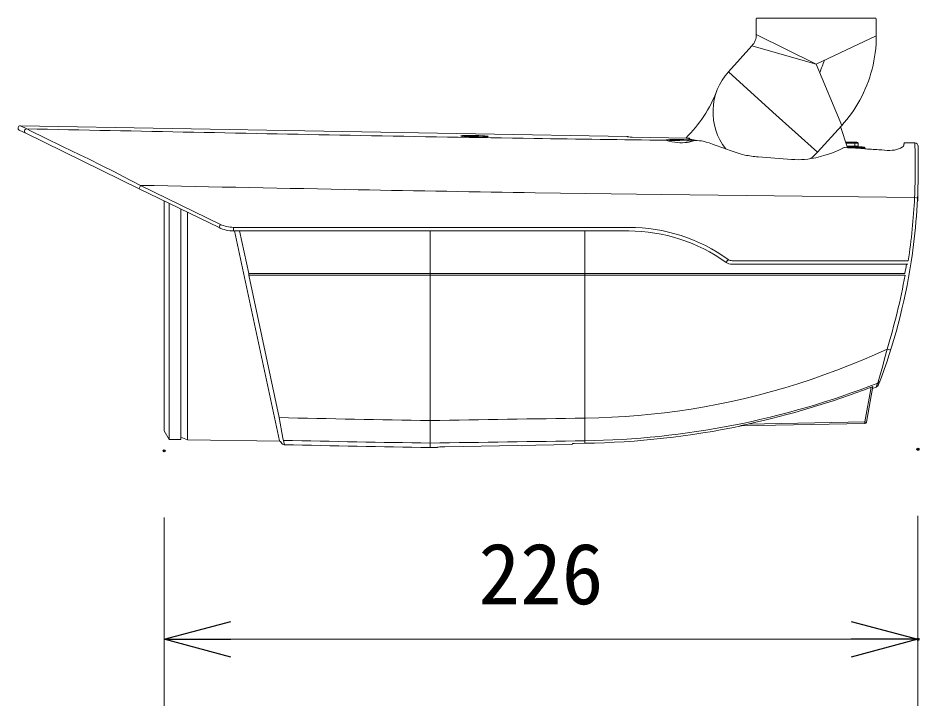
# Model space of a CAD drawing. Units: millimetres, scale not verified. Extents: x -63 to 62, y -57 to 57.
# Drawn here: x 2.58 to 29.59, y 10.17 to 30.8 of the extents above; entities that cross this region are included whole.
import ezdxf
from ezdxf.enums import TextEntityAlignment as Align

# ---------------------------------------------------------------- set-up
doc = ezdxf.new("R2010")
doc.units = ezdxf.units.MM
doc.header["$LTSCALE"] = 0.125
doc.header["$PDMODE"] = 32
doc.header["$PDSIZE"] = 0.0625
doc.layers.add('0-0_0', color=7, linetype='Continuous')
doc.layers.add('0-4_DEFPOINTS', color=7, linetype='Continuous')
doc.layers.add('0-5_GAIKEI', color=7, linetype='Continuous', lineweight=18)
doc.layers.add('0-6_SUNPO', color=7, linetype='Continuous', lineweight=18)
doc.styles.add('ＭＳ ゴシック', font='')
doc.styles.get('ＭＳ ゴシック').set_extended_font_data('MS Gothic')

# ---------------------------------------------------------------- blocks, each defined once
blk = doc.blocks.new('_OPEN30')
at = {"layer": '0-0_0'}
blk.add_line((0, 0), (-1, 0), dxfattribs=at)
blk.add_lwpolyline([(-1, 0.26795), (0, 0), (-1, -0.26795)], dxfattribs=at)
blk = doc.blocks.new('D4')
at = {"layer": '0-4_DEFPOINTS'}
for p in [(7.032, 3.9545), (29.632, 4.0031), (29.632, -1.6939)]:
    blk.add_point(p, dxfattribs=at)
at = {"layer": '0-6_SUNPO'}
for p, q in [((7.032, 1.9545), (7.032, -3.6939)), ((29.632, 2.0031), (29.632, -3.6939)), ((9.032, -1.6939), (27.632, -1.6939))]:
    blk.add_line(p, q, dxfattribs=at)
at = {"layer": '0-6_SUNPO', "xscale": 2, "yscale": 2, "rotation": 180}
blk.add_blockref('_OPEN30', (7.032, -1.6939), dxfattribs=at)
at = {"layer": '0-6_SUNPO', "xscale": 2, "yscale": 2}
blk.add_blockref('_OPEN30', (29.632, -1.6939), dxfattribs=at)
at = {"layer": '0-6_SUNPO', "style": 'ＭＳ ゴシック'}
blk.add_text('226', height=1.833, dxfattribs=at).set_placement((16.457, -1.1939), align=Align.BOTTOM_LEFT)

msp = doc.modelspace()

# ---------------------------------------------------------------- linework, layer by layer
at = {"layer": '0-5_GAIKEI'}
for p, q in [((24.7147, 30.7677), (24.7147, 30.5882)), ((24.7147, 30.4779), (24.7147, 30.5882)), ((24.7446, 30.7977), (28.2823, 30.7977)), ((28.3122, 30.7677), (28.3122, 30.2607)), ((24.7147, 30.4779), (24.7147, 30.2992)), ((24.5851, 29.9636), (23.8818, 29.1879)), ((2.6479, 27.5664), (20.8417, 27.2483)), ((2.616, 27.4336), (2.807, 27.3404)), ((6.2131, 25.6791), (2.807, 27.3404)), ((27.2443, 27.5405), (27.4475, 26.9073)), ((22.6204, 27.1982), (20.9916, 27.2267)), ((29.1427, 26.9747), (29.1434, 27.0185)), ((29.1436, 27.0268), (29.1434, 27.0185)), ((29.1741, 27.0562), (29.4692, 27.0511)), ((29.5674, 26.9448), (29.5674, 26.9511)), ((29.5674, 26.6247), (29.5674, 26.9448)), ((29.5674, 26.2253), (29.5674, 26.6247)), ((6.2131, 25.6791), (8.6039, 24.5131)), ((6.9615, 18.4161), (6.9615, 25.3142)), ((7.1113, 18.1635), (7.1113, 25.2411)), ((7.4611, 18.1574), (7.4611, 25.0705)), ((7.663, 24.972), (7.663, 18.1539)), ((9.0419, 24.412), (20.8879, 24.412)), ((9.065, 24.412), (10.4194, 18.1187)), ((29.2606, 23.4126), (23.9842, 23.4126)), ((28.1982, 19.6894), (28.309, 19.7326)), ((7.1113, 18.1635), (6.9615, 18.4161)), ((7.4611, 18.1574), (7.1113, 18.1635)), ((7.663, 18.1539), (7.4611, 18.2274)), ((10.423, 18.1057), (7.663, 18.1539)), ((14.9322, 17.9164), (15.1527, 17.9202))]:
    msp.add_line(p, q, dxfattribs=at)
at = {"layer": '0-5_GAIKEI', "color": 1}
for p, q in [((26.5134, 29.4123), (24.7147, 30.2992)), ((28.3122, 30.2607), (26.5134, 29.4123)), ((2.6479, 27.5664), (2.8389, 27.4731)), ((27.2762, 27.5756), (26.5469, 26.7713)), ((20.8417, 27.2483), (20.8417, 27.2336)), ((22.6204, 27.1982), (20.9916, 27.2267)), ((22.6904, 27.1852), (22.6904, 27.1948)), ((23.0159, 27.1198), (23.0266, 27.1184)), ((23.019, 27.1197), (23.0159, 27.1198)), ((23.0301, 27.1182), (23.019, 27.1197)), ((27.3922, 27.0797), (27.667, 27.0749)), ((27.4017, 27.0501), (27.6665, 27.0455)), ((27.6681, 26.9577), (27.6665, 27.0455)), ((27.7681, 26.9486), (27.7665, 27.0405)), ((29.4692, 27.0446), (29.4692, 27.0511)), ((27.8486, 26.9024), (27.4468, 26.9094)), ((27.8491, 26.9319), (27.8486, 26.9024)), ((27.9685, 26.8755), (27.9685, 26.896)), ((6.2537, 25.7784), (8.6449, 24.6112)), ((29.5614, 25.5112), (29.5535, 25.517)), ((29.5614, 25.5112), (29.5535, 25.517)), ((6.9615, 25.3142), (6.9615, 18.6953)), ((7.1114, 25.241), (7.1114, 19.0221)), ((29.5614, 25.3114), (29.5435, 25.2984)), ((9.0392, 24.5201), (12.7794, 24.5201)), ((9.2229, 24.4119), (9.5017, 23.1341)), ((12.7794, 24.5201), (18.0913, 24.5201)), ((14.9322, 24.412), (14.9322, 23.1341)), ((20.8936, 24.5201), (18.0913, 24.5201)), ((19.5681, 24.412), (19.5681, 23.1341)), ((19.5681, 24.412), (19.5681, 23.1341)), ((29.2718, 23.5197), (23.9919, 23.5197)), ((9.5015, 23.0889), (10.4056, 18.8148)), ((14.9322, 23.1341), (9.5017, 23.1341)), ((14.9322, 23.0889), (14.9322, 23.1341)), ((14.9322, 23.1341), (19.5681, 23.1341)), ((14.9322, 23.0889), (14.9322, 18.7273)), ((14.9322, 23.0889), (19.5681, 23.0889)), ((19.5681, 23.0889), (19.5681, 23.1341)), ((19.5681, 23.0889), (19.5681, 18.8003)), ((19.5681, 23.0889), (19.5681, 18.8003)), ((19.5681, 23.0889), (29.1715, 23.0889)), ((27.9713, 18.6851), (28.1554, 19.7291)), ((28.0196, 18.6764), (28.2084, 19.747)), ((10.2399, 19.1492), (10.2399, 19.1493)), ((14.9322, 18.0511), (14.9322, 18.7274)), ((19.5681, 18.8003), (19.5681, 18.1208)), ((24.4629, 18.6238), (27.9713, 18.6851)), ((24.2196, 18.5696), (27.9713, 18.6351)), ((10.535, 18.1319), (10.5624, 18.0028)), ((19.5681, 18.045), (19.5681, 18.1208)), ((19.5681, 18.1208), (19.5681, 18.0449)), ((14.9322, 17.9164), (14.9322, 18.0511)), ((17.6881, 17.9646), (17.6878, 17.9646)), ((19.5681, 18.0449), (19.5681, 18.0448))]:
    msp.add_line(p, q, dxfattribs=at)
for points in [[(27.2762, 27.5756), (26.5134, 29.4123), (24.5851, 29.9636)], [(23.8818, 29.1879), (25.2143, 27.9796), (26.5469, 26.7713)], [(6.2537, 25.7784), (5.7318, 26.0473), (5.4687, 26.182), (5.0778, 26.3797), (4.6893, 26.5729), (4.4345, 26.6977), (3.9348, 26.9395), (3.3558, 27.2186), (2.9683, 27.4083), (2.8389, 27.4731)], [(15.8714, 27.254), (15.9133, 27.246), (15.992, 27.238), (16.1306, 27.2298), (16.2678, 27.2257)], [(16.5889, 27.2307), (16.4989, 27.2381), (16.3874, 27.2435), (16.2673, 27.2469), (16.1451, 27.2481), (16.0319, 27.2467), (15.9415, 27.2425)], [(16.6638, 27.2401), (16.622, 27.2336), (16.5434, 27.2284), (16.4049, 27.225), (16.2678, 27.2257)], [(20.8485, 27.2325), (20.9292, 27.2282), (20.9916, 27.2267)], [(23.0159, 27.1198), (22.8327, 27.1221), (22.8327, 27.1227), (22.832, 27.1239), (22.8305, 27.1251), (22.8255, 27.1275), (22.8125, 27.131), (22.7696, 27.1376), (22.7166, 27.1426), (22.6534, 27.1469), (22.5414, 27.152), (22.4227, 27.1551), (22.304, 27.1561), (22.1916, 27.1549), (22.1237, 27.1527), (22.0681, 27.149), (22.0269, 27.1435), (22.016, 27.1401), (22.0135, 27.1385), (22.0128, 27.1377), (22.0125, 27.1365), (22.0126, 27.1358), (22.0135, 27.1346), (22.0168, 27.1324)], [(22.0168, 27.1324), (22.0336, 27.1257), (22.0934, 27.1076), (22.1776, 27.0878), (22.2705, 27.0718), (22.3464, 27.0632), (22.4231, 27.0586), (22.4968, 27.0582), (22.5693, 27.0617), (22.6392, 27.0691), (22.7023, 27.0795), (22.7591, 27.0923), (22.8048, 27.1064), (22.8233, 27.1143), (22.8292, 27.1178), (22.8323, 27.1208), (22.8327, 27.1221)], [(22.784, 27.1015), (22.7419, 27.1084), (22.6812, 27.1143), (22.6083, 27.1191), (22.4222, 27.1257), (22.3054, 27.1267), (22.1966, 27.1252), (22.1075, 27.1209), (22.0666, 27.1163)], [(27.667, 27.0749), (27.6665, 27.0455), (27.7316, 27.044), (27.7566, 27.0424), (27.7647, 27.0414), (27.766, 27.041), (27.7664, 27.0408), (27.7665, 27.0405)], [(27.7665, 27.0405), (27.7624, 27.0553), (27.7572, 27.0618), (27.7447, 27.0692), (27.7304, 27.0718), (27.6945, 27.0741), (27.667, 27.0749)], [(29.4743, 26.7892), (29.4714, 26.991), (29.4697, 27.0383), (29.4692, 27.0446)], [(27.43, 26.9618), (27.6681, 26.9577), (27.6677, 26.9351)], [(27.9685, 26.896), (27.9675, 26.9038), (27.9645, 26.911), (27.9593, 26.9177), (27.9471, 26.9251), (27.9304, 26.9281), (27.8888, 26.9308), (27.8491, 26.9319), (27.4373, 26.9391)], [(27.6681, 26.9577), (27.7412, 26.9537), (27.7636, 26.9507), (27.7667, 26.9498), (27.7676, 26.9493), (27.7679, 26.949), (27.768, 26.9489), (27.7681, 26.9486)], [(27.8486, 26.8831), (27.8486, 26.9024), (27.9267, 26.9003), (27.9566, 26.8983), (27.9663, 26.897), (27.9679, 26.8965), (27.9683, 26.8963), (27.9685, 26.896)], [(29.46, 25.4139), (24.4117, 25.4737), (21.8837, 25.506), (18.0885, 25.5589)], [(29.5614, 25.3114), (29.5614, 25.4113), (29.5614, 25.5112)], [(9.0419, 24.412), (9.0418, 24.412), (9.0418, 24.4121), (9.0416, 24.4126), (9.0411, 24.4169), (9.04, 24.4417), (9.0392, 24.5201)], [(14.9322, 17.9164), (14.9322, 18.0511), (14.9322, 18.7274), (14.9322, 23.0889), (14.9322, 23.1341), (14.9322, 24.412)], [(23.8089, 23.4692), (23.8091, 23.4692), (23.8093, 23.4694), (23.8115, 23.4718), (23.8198, 23.4823), (23.875, 23.5575)], [(14.9322, 23.0889), (9.5015, 23.0889), (9.5017, 23.1341)], [(19.5681, 23.0889), (19.5681, 23.1341), (29.1704, 23.1341)], [(28.6348, 20.871), (28.262, 20.702), (27.8862, 20.5397), (27.5075, 20.3842), (27.1262, 20.2357), (26.7423, 20.0941), (26.3559, 19.9596), (25.9641, 19.8312), (25.57, 19.7101), (25.1737, 19.5963), (24.7753, 19.4899), (24.375, 19.391), (23.9729, 19.2996), (23.5691, 19.2158), (23.1638, 19.1397), (22.7571, 19.0712), (22.3492, 19.0104), (21.9575, 18.9594), (21.5649, 18.9154), (21.1717, 18.8785), (20.7779, 18.8486), (20.3838, 18.8258), (19.9895, 18.8098), (19.595, 18.8007)], [(28.6348, 20.871), (28.5708, 20.6148), (28.5045, 20.365), (28.4097, 20.0316), (28.3651, 19.8853), (28.3538, 19.851)], [(10.4056, 18.8148), (10.5216, 18.2003), (10.535, 18.1319)], [(19.5951, 18.8007), (19.5681, 18.8003), (19.5681, 18.1208)]]:
    msp.add_lwpolyline(points, dxfattribs=at)
msp.add_lwpolyline([(16.2678, 27.2256), (16.4337, 27.2252), (16.5103, 27.227), (16.5782, 27.2301), (16.6234, 27.2335), (16.6572, 27.2377), (16.6764, 27.2426), (16.6734, 27.2445), (16.674, 27.2455), (16.6739, 27.2465), (16.6735, 27.2472), (16.6778, 27.2485), (16.6679, 27.2521), (16.6262, 27.2588), (16.5748, 27.2637), (16.5122, 27.2678), (16.3939, 27.2731), (16.2678, 27.2763), (16.1417, 27.2775), (16.0232, 27.2764), (15.9587, 27.2743), (15.9064, 27.2711), (15.8701, 27.2666), (15.8599, 27.2639), (15.8563, 27.2619), (15.8556, 27.2609), (15.8554, 27.2602), (15.8557, 27.2594), (15.8571, 27.258), (15.8635, 27.2551), (15.8746, 27.2521), (15.9092, 27.2463), (15.982, 27.2387), (16.0728, 27.2325), (16.1733, 27.228)], close=True, dxfattribs=at)
at = {"layer": '0-5_GAIKEI'}
for points in [[(20.8417, 27.2336), (20.8417, 27.2335), (20.8419, 27.2334), (20.8422, 27.2333), (20.8435, 27.233), (20.8572, 27.2315), (20.9417, 27.2278), (20.9916, 27.2267)], [(22.7192, 27.171), (22.7167, 27.1783), (22.7122, 27.1849), (22.7005, 27.193), (22.6855, 27.1958), (22.6479, 27.1976), (22.6204, 27.1982)], [(22.6904, 27.1852), (22.6906, 27.184), (22.6922, 27.1816), (22.6954, 27.1792), (22.7065, 27.1739), (22.7355, 27.1651), (22.7787, 27.1555), (22.8805, 27.1382), (23.0158, 27.1198)], [(24.374, 26.6884), (24.2331, 26.7259), (24.0808, 26.7729), (23.9303, 26.8241), (23.7083, 26.9052), (23.4814, 26.9892), (23.4004, 27.018), (23.3031, 27.0507), (23.2086, 27.0792), (23.1173, 27.1023), (23.0739, 27.1112), (23.0301, 27.1182)], [(25.7713, 26.5582), (25.8703, 26.5521), (25.969, 26.5501), (26.0671, 26.5524), (26.1646, 26.5587), (26.2613, 26.5689), (26.3571, 26.5829), (26.4986, 26.6102), (26.637, 26.644), (26.7719, 26.6827), (26.9451, 26.7392), (27.0721, 26.7832)], [(27.3245, 26.9007), (27.1921, 26.8379), (27.0721, 26.7832)], [(27.3102, 26.9007), (27.3342, 26.9085), (27.3642, 26.9116), (27.3772, 26.9113)], [(28.6416, 26.8297), (28.717, 26.8273), (28.7861, 26.8307), (28.8553, 26.8397), (28.921, 26.8539), (28.9822, 26.8728), (29.0375, 26.8955), (29.0848, 26.921), (29.1149, 26.9421), (29.121, 26.9473)], [(29.1427, 26.9748), (29.132, 26.9582), (29.121, 26.9473)], [(29.1427, 26.9747), (29.1425, 26.9742), (29.1318, 26.958), (29.1265, 26.9524)], [(28.1554, 19.7291), (28.1931, 19.7429), (28.2058, 19.7468), (28.2076, 19.7471), (28.2081, 19.7471), (28.2083, 19.7471), (28.2084, 19.747)], [(24.4629, 18.6238), (24.2583, 18.5792), (24.2266, 18.5718), (24.2205, 18.5702), (24.2196, 18.5699), (24.2194, 18.5698), (24.2193, 18.5697), (24.2196, 18.5696)], [(15.3733, 17.9386), (15.2286, 17.9347), (15.1763, 17.9321), (15.1562, 17.9303), (15.1538, 17.9297), (15.1536, 17.9296), (15.1535, 17.9295), (15.1527, 17.9202)], [(19.2001, 18.0375), (19.1973, 18.0053), (15.3733, 17.9386)], [(19.5681, 18.045), (19.2533, 18.0398), (19.2307, 18.0395), (19.2084, 18.0386), (19.2015, 18.0379), (19.2003, 18.0376), (19.2001, 18.0375)]]:
    msp.add_lwpolyline(points, dxfattribs=at)
for centre, radius, start, end in [((24.7446, 30.7677), 0.03, 90, 179.99999), ((28.2823, 30.7677), 0.03, 0, 90), ((24.215, 30.2992), 0.4997, 317.80016, 359.99985), ((24.3149, 30.2607), 3.9973, 331.18194, 0), ((25.2143, 27.9796), 1.7988, 137.80002, 217.98746), ((19.8457, 30.0283), 3.9475, 314.20675, 339.01764), ((24.3149, 30.2607), 3.9973, 317.80001, 331.18193), ((2.6467, 27.4964), 0.0699, 89, 244), ((29.1735, 27.0263), 0.03, 89, 179), ((29.1735, 27.0262), 0.03, 88.96142, 178.96137), ((29.1735, 27.0262), 0.03, 88.93558, 179), ((29.4674, 26.9511), 0.1, 359.97376, 88.97343), ((29.4674, 26.9511), 0.1, 359.98485, 88.98534), ((27.3172, 26.8844), 0.0178, 65.87125, 113.11064), ((22.5909, -57.1602), 84.2076, 85.87952, 86.74161), ((22.9327, -52.1005), 79.1364, 85.8631, 86.35158), ((25.0038, 29.8009), 3.1756, 258.46931, 265.80844), ((19.3026, -52.2795), 79.1027, 85.30934, 86.03548), ((11.5794, 26.2253), 17.988, 351.27731, 359.99997), ((9.0419, 25.4113), 0.9993, 244, 270), ((20.8879, 19.4153), 4.9967, 54.22517, 90), ((23.9842, 23.7124), 0.2998, 234.22517, 270), ((11.5735, 26.2253), 17.993, 339.10219, 351.23555), ((19.1561, 43.0726), 25.0181, 282.24644, 291.08237), ((28.2614, 19.8535), 0.1299, 291.46037, 339.10219), ((19.1534, 43.0722), 25.0308, 270.9492, 281.80259), ((10.4222, 18.0557), 0.05, 18.25594, 88.98816), ((10.5646, 18.1027), 0.1, 198.26583, 268.70674), ((32.2831, 1006.3562), 988.5921, 268.74103, 268.99434)]:
    msp.add_arc(centre, radius, start, end, dxfattribs=at)
at = {"layer": '0-5_GAIKEI', "color": 1}
for centre, radius, start, end in [((-2.7095, 40.6885), 31.51, 338.54485, 339.25515), ((206.6831, 10069.3506), 10043.9462, 268.83709, 268.89421), ((33.9785, 1117.8709), 1090.8006, 268.89013, 269.16335), ((50.8118, 2284.2526), 2257.3039, 269.16842, 269.26909), ((20.8411, 27.2183), 0.03, 24.62565, 88.9962), ((20.8411, 27.2036), 0.03, 72.99634, 89.00085), ((25.2143, 27.9795), 1.7988, 308.97021, 317.8), ((27.7975, 26.9491), 0.0294, 180.9277, 212.79384), ((-59.2742, 26.0032), 88.752, 0.18045, 0.50744), ((11.016, 26.2183), 18.4615, 357.50257, 0.19972), ((201.0764, 9687.0689), 9663.254, 268.84477, 268.88348), ((35.3124, 1196.4537), 1171.0214, 268.89752, 269.15724), ((11.5673, 26.2351), 17.9116, 351.28036, 357.37202), ((9.0392, 25.419), 0.899, 243.98026, 269.9989), ((20.8935, 19.4213), 5.0988, 54.21454, 89.99898), ((23.9919, 23.7197), 0.1999, 234.21484, 269.99903), ((12.9751, 26.1589), 16.4754, 349.4208, 350.40469), ((11.3948, 26.2386), 18.0562, 342.70622, 349.95328), ((11.5814, 26.1382), 17.9121, 339.04636, 339.45135), ((28.3068, 19.9713), 0.1291, 291.37173, 339.47768), ((33.255, 1084.3165), 1065.7466, 268.7715, 269.0149), ((45.6114, -1784.5423), 1803.5306, 90.82739, 90.97469), ((27.9704, 18.6851), 0.05, 271, 350), ((10.5916, 18.16), 0.1771, 192.0592, 197.86095), ((33.2675, 1134.4899), 1116.5894, 268.83344, 269.05911), ((44.7153, -1807.2704), 1825.5644, 90.78927, 90.9348)]:
    msp.add_arc(centre, radius, start, end, dxfattribs=at)
for centre, major_axis, ratio, start_param, end_param in [((2.8376, 27.4033), (0.0307, 0.0629), 0.987596, 0.4411323, 3.1415927), ((6.2569, 25.769), (0.0438, 0.0898), 0.070167, 1.499826, 3.1415927), ((29.4486, 25.4048), (0.0998, -0.0046), 0.096476, 0.0000027, 1.4610052), ((8.6477, 24.6029), (0.0438, 0.0898), 0.061443, 1.5086122, 3.1415929), ((28.6207, 20.8888), (0.124, -0.0388), 0.099767, 4.8569674, 6.2831855), ((19.6267, 43.0327), (-16.2961, -19.073), 0.983634, 0.7128504, 1.0740487), ((27.9704, 18.6851), (-0.0009, 0.05), 0.01745, 3.1415927, 4.7120844), ((27.9704, 18.6851), (0.0492, -0.0087), 0.003031, 6.2831853, 7.8367935)]:
    msp.add_ellipse(centre, major_axis=major_axis, ratio=ratio, start_param=start_param, end_param=end_param, dxfattribs=at)

# ---------------------------------------------------------------- block references
at = {"layer": '0-6_SUNPO'}
msp.add_blockref('D4', (-0.0706, 13.863), dxfattribs=at)

doc.saveas('drawing.dxf')
